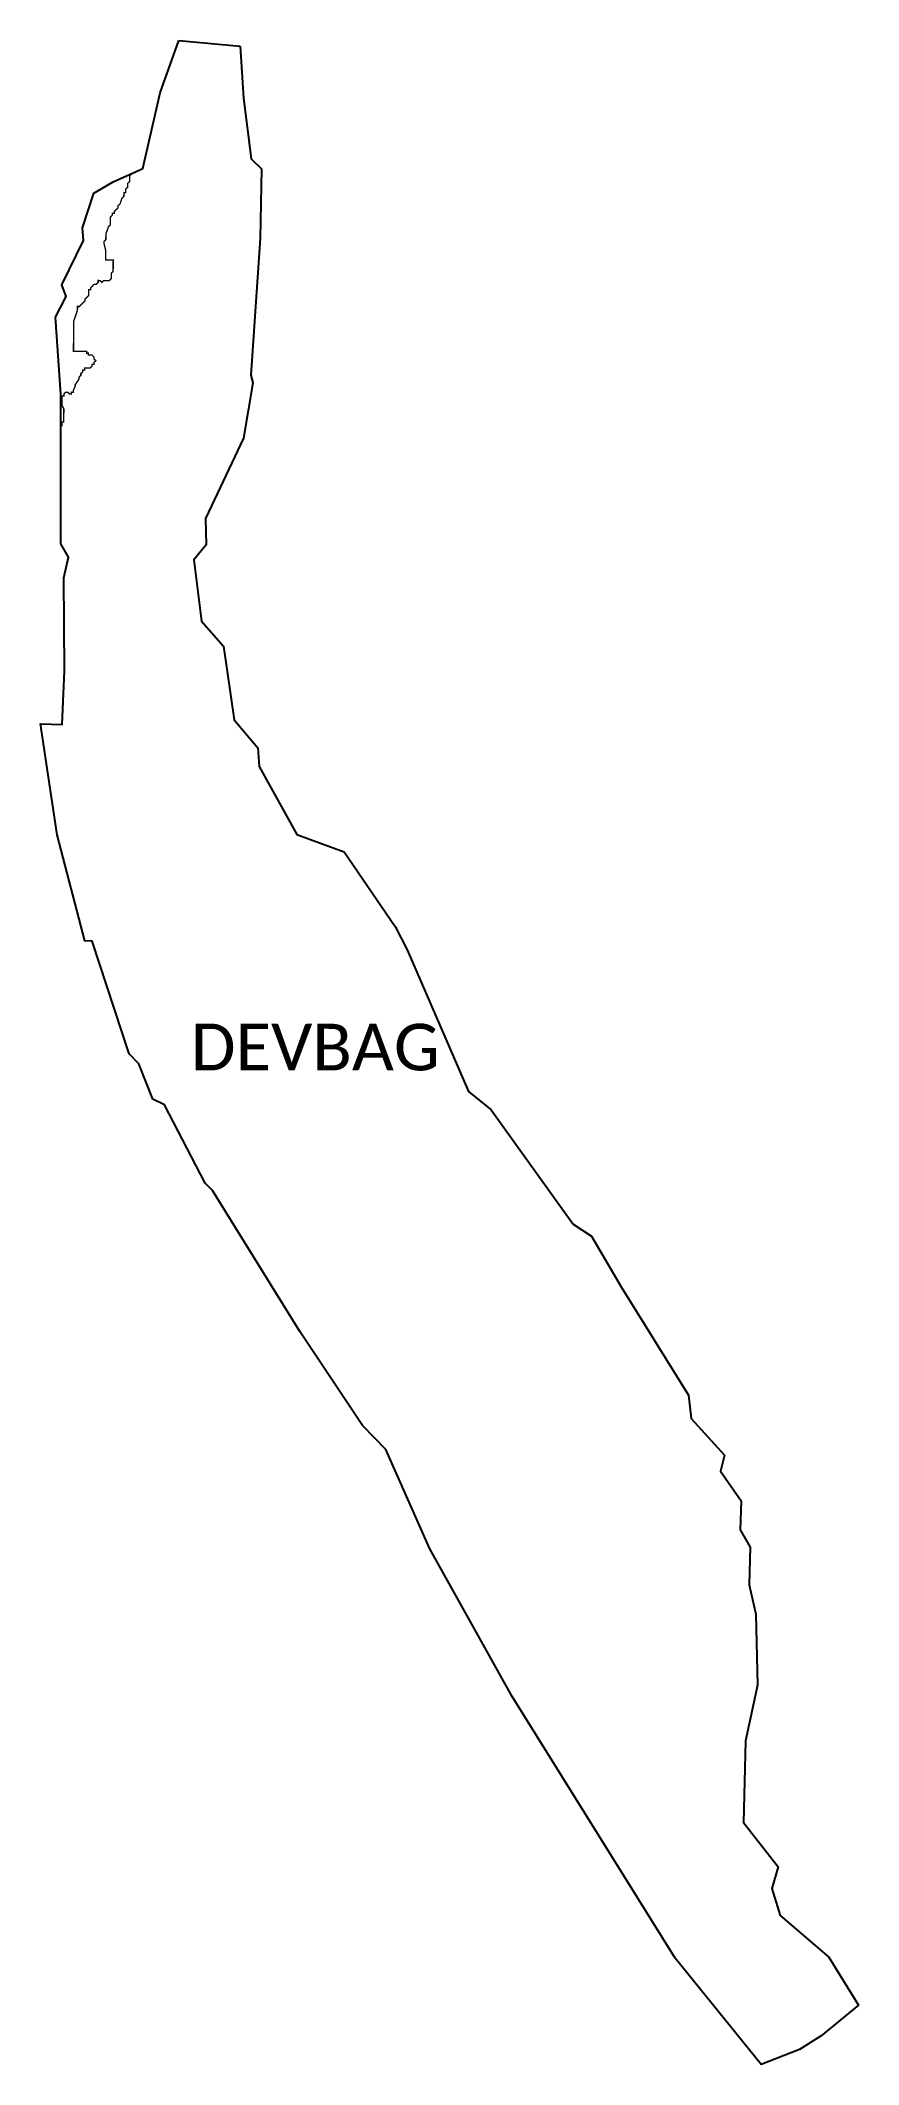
# Model space of a CAD drawing. Header units: metres. Extents: x 338314 to 340069, y 1765587 to 1769927.
import ezdxf

# ---------------------------------------------------------------- set-up
doc = ezdxf.new("R2010")
doc.units = ezdxf.units.M
for name, color, linetype in [('HAZARDS LINE', 1, 'Continuous'), ('village', 3, 'Continuous'), ('VILLAGE NAME', 250, 'Continuous')]:
    doc.layers.add(name, color=color, linetype=linetype)
doc.styles.get("Standard").update_dxf_attribs({"font": 'simplex.shx'})

msp = doc.modelspace()

# ---------------------------------------------------------------- linework, layer by layer
at = {"color": 3, "true_color": 0x00ff00, "flags": 128}
msp.add_lwpolyline([(338610.7, 1769927.1), (338742.5, 1769914.9)], dxfattribs=at)
at = {"layer": 'HAZARDS LINE', "lineweight": 18, "const_width": 3}
msp.add_lwpolyline([(338357.9, 1769101), (338360, 1769101), (338360.1, 1769109), (338364.1, 1769109), (338364.3, 1769137), (338360.3, 1769145), (338360.4, 1769165), (338364.4, 1769165), (338364.5, 1769169), (338368.5, 1769172.9), (338372.5, 1769172.9), (338376.4, 1769168.9), (338380.4, 1769168.9), (338380.5, 1769172.9), (338384.5, 1769172.8), (338384.5, 1769176.8), (338388.5, 1769184.8), (338388.6, 1769188.8), (338396.6, 1769200.7), (338396.7, 1769204.7), (338400.7, 1769208.7), (338400.7, 1769212.7), (338404.7, 1769216.7), (338404.7, 1769220.7), (338408.7, 1769220.7), (338408.8, 1769224.6), (338420.8, 1769224.6), (338424.8, 1769228.5), (338424.8, 1769232.5), (338428.8, 1769232.5), (338428.8, 1769236.5), (338432.8, 1769240.5), (338428.9, 1769244.5), (338428.9, 1769248.5), (338424.9, 1769252.5), (338416.9, 1769252.6), (338417, 1769256.6), (338413, 1769256.6), (338413, 1769260.6), (338385, 1769260.8), (338385.4, 1769324.7), (338393.5, 1769348.7), (338393.6, 1769356.7), (338397.6, 1769356.6), (338401.6, 1769360.6), (338405.6, 1769364.6), (338409.7, 1769368.6), (338409.7, 1769372.6), (338417.7, 1769380.5), (338417.8, 1769392.5), (338421.8, 1769392.5), (338421.8, 1769396.5), (338425.8, 1769400.4), (338429.9, 1769404.4), (338433.9, 1769404.4), (338437.9, 1769408.4), (338437.9, 1769412.4), (338441.9, 1769412.3), (338445.9, 1769408.3), (338449.9, 1769412.3), (338461.9, 1769412.2), (338465.9, 1769416.2), (338466, 1769428.2), (338470, 1769432.2), (338470.2, 1769456.1), (338454.2, 1769456.2), (338454.3, 1769476.2), (338450.4, 1769492.2), (338450.4, 1769496.2), (338454.4, 1769500.2), (338454.5, 1769512.2), (338460.1, 1769528.1), (338464.2, 1769532.2), (338464.3, 1769548.3), (338468.4, 1769552.4), (338468.4, 1769556.4), (338472.5, 1769556.4), (338472.5, 1769560.4), (338476.6, 1769564.4), (338480.7, 1769568.5), (338480.7, 1769572.5), (338484.8, 1769576.5), (338488.9, 1769588.6), (338493, 1769592.6), (338493.1, 1769600.7), (338497.1, 1769600.7), (338497.2, 1769608.8), (338501.3, 1769612.8), (338501.3, 1769620.9), (338505.4, 1769624.9), (338505.5, 1769637.1), (338509.6, 1769641.1), (338509.6, 1769642.1)], dxfattribs=at)
at = {"layer": 'village', "color": 3, "true_color": 0x00ff00}
for points in [[(340068.6, 1765713.8, 0), (339988.8, 1765648.1, 0), (339941.8, 1765618.9, 0), (339860, 1765586.8, 0), (339675.1, 1765815.2, 0), (339325.6, 1766375.7, 0), (339149, 1766692.6, 0), (339054.7, 1766905.7, 0), (339004.8, 1766957.2, 0), (338870.4, 1767158.9, 0), (338682.8, 1767460.8, 0), (338667.4, 1767477.1, 0), (338580.2, 1767644.6, 0), (338555.1, 1767656.7, 0), (338525.4, 1767732.8, 0), (338504.6, 1767754, 0), (338425.2, 1767995.9, 0), (338409.2, 1767996.1, 0), (338349.9, 1768224, 0), (338314.2, 1768461.9, 0), (338361, 1768460.1, 0), (338366, 1768575.3, 0), (338364.1, 1768774.7, 0), (338374.2, 1768819.2, 0), (338357.9, 1768848, 0), (338357.9, 1769168.5, 0), (338346.1, 1769334.1, 0), (338369.2, 1769378.4, 0), (338360, 1769403.2, 0), (338406.8, 1769498.1, 0), (338404.1, 1769525.3, 0), (338428.8, 1769599.6, 0), (338469.8, 1769624.2, 0), (338533.5, 1769652.8, 0), (338570.9, 1769814.8, 0), (338610.7, 1769927.1, 0)], [(338742.5, 1769915, 0), (338749.4, 1769803.7, 0), (338765.8, 1769673, 0), (338788.1, 1769651.7, 0), (338785.4, 1769503.5, 0), (338765.3, 1769209.5, 0), (338769.8, 1769192.8, 0), (338749.5, 1769074.5, 0), (338668.3, 1768902.1, 0), (338669.5, 1768845.6, 0), (338643, 1768813.5, 0), (338659.3, 1768681.9, 0), (338707, 1768628, 0), (338729.9, 1768470.6, 0), (338780.6, 1768410, 0), (338783.4, 1768370.3, 0), (338863.8, 1768224.7, 0), (338965.3, 1768187.1, 0), (339074.9, 1768027.5, 0), (339100.7, 1767977.1, 0), (339232.5, 1767673, 0), (339280.7, 1767634.3, 0), (339456.5, 1767388.5, 0), (339495.9, 1767362.9, 0), (339559.3, 1767254.7, 0), (339703.7, 1767022.4, 0), (339709.7, 1766972.4, 0), (339781.5, 1766893.4, 0), (339772.8, 1766859.1, 0), (339816.9, 1766795.3, 0), (339814.8, 1766733.7, 0), (339836.1, 1766696.4, 0), (339834.3, 1766615.6, 0), (339848.4, 1766552.5, 0), (339851.9, 1766400.6, 0), (339826.4, 1766280.7, 0), (339822.2, 1766106, 0), (339896.1, 1766010.5, 0), (339882.6, 1765964.6, 0), (339900.7, 1765906.4, 0), (340004.7, 1765817.1, 0), (340068.6, 1765713.8, 0)]]:
    msp.add_polyline3d(points, dxfattribs=at)

# ---------------------------------------------------------------- texts
at = {"layer": 'VILLAGE NAME', "insert": (338636.8, 1767818.7), "char_height": 100, "attachment_point": 1, "rotation": 359.9793}
msp.add_mtext_dynamic_manual_height_columns('{\\fCalibri|b0|i0|c0|p34;DEVBAG}', width=1418, gutter_width=718.5, heights=[0], dxfattribs=at)

doc.saveas('drawing.dxf')
